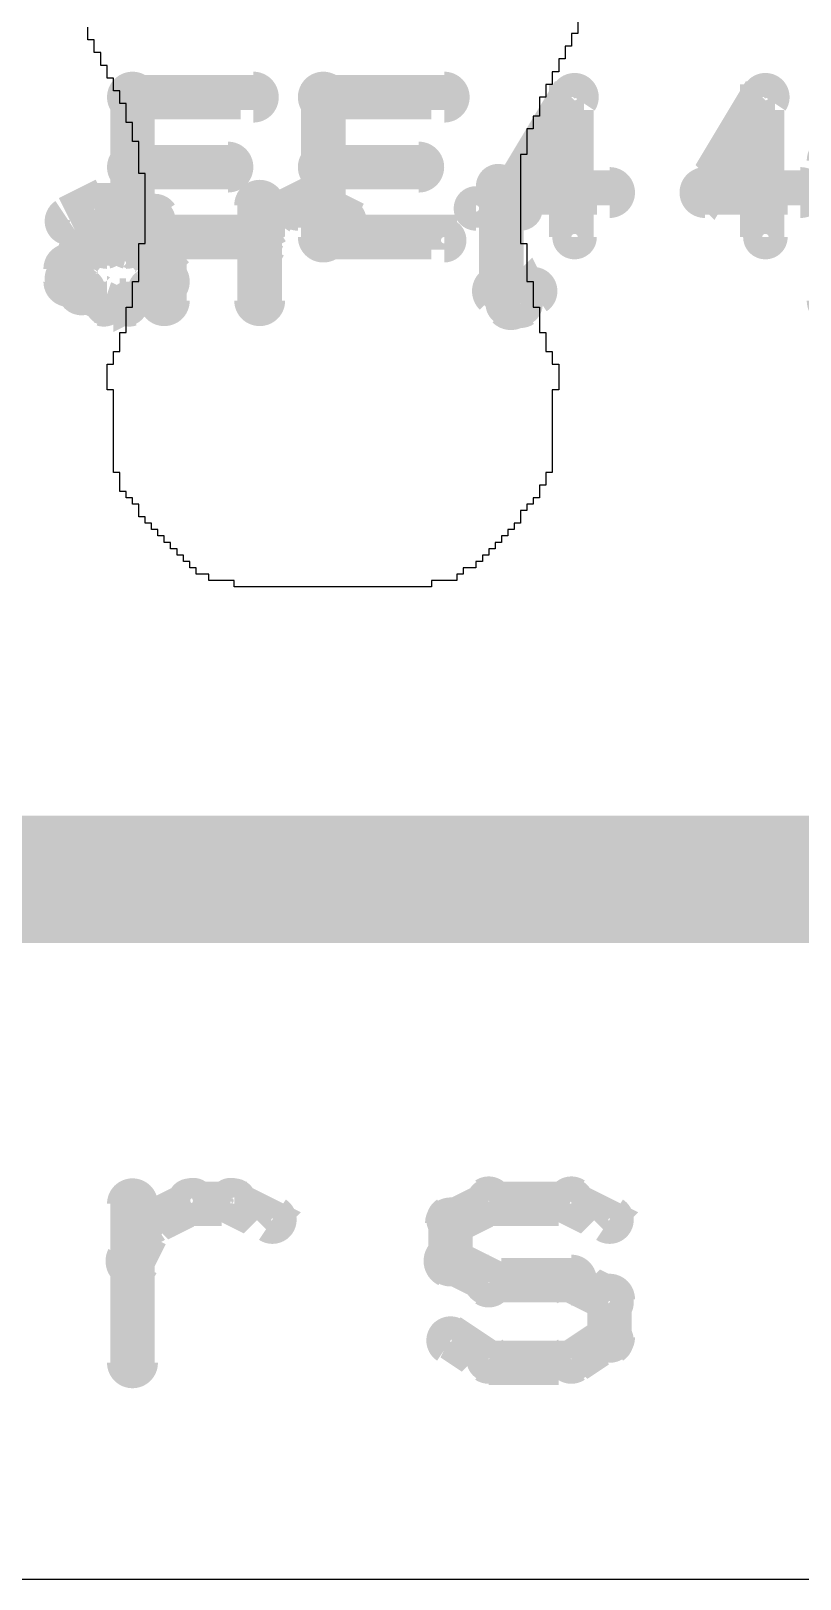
# Model space of a CAD drawing. Extents: x 7835 to 14160, y 8914 to 11568.
# Drawn here: x 8159 to 8279.9, y 9315 to 9558.4 of the extents above; entities that cross this region are included whole.
import ezdxf

# ---------------------------------------------------------------- set-up
doc = ezdxf.new("R2010")
doc.units = 0
for name, color, linetype in [('_BOARD', 254, 'CONTINUOUS'), ('BOTTOM_SILKSCREEN', 5, 'CONTINUOUS'), ('DOCUMENTATION1', 3, 'CONTINUOUS'), ('TOP_SILKSCREEN', 1, 'CONTINUOUS')]:
    doc.layers.add(name, color=color, linetype=linetype)

msp = doc.modelspace()

# ---------------------------------------------------------------- linework, layer by layer
at = {"layer": '_BOARD', "color": 3}
msp.add_lwpolyline([(7835, 9315), (11640, 9315), (11640, 9315), (11640, 11565), (11640, 11565), (7835, 11565), (7835, 11565), (7835, 9315), (7835, 9315)], close=True, dxfattribs=at)
at = {"layer": 'BOTTOM_SILKSCREEN', "color": 171}
msp.add_lwpolyline([(8245, 9560), (8245, 9558), (8245, 9558), (8245, 9558, -1), (8245, 9558), (8245, 9558, -1), (8245, 9558), (8245, 9558), (8245, 9558), (8244, 9558), (8244, 9558), (8244, 9558, -1), (8244, 9558), (8244, 9558, -1), (8244, 9558), (8244, 9558), (8244, 9558), (8244, 9556), (8244, 9556), (8244, 9556, -1), (8244, 9556), (8244, 9556, -1), (8244, 9556), (8244, 9556), (8244, 9556), (8243, 9556), (8243, 9556), (8243, 9556, -1), (8243, 9556), (8243, 9556, -1), (8243, 9556), (8243, 9556), (8243, 9556), (8243, 9554), (8243, 9554), (8243, 9554, -1), (8243, 9554), (8243, 9554, -1), (8243, 9554), (8243, 9554), (8243, 9554), (8242, 9554), (8242, 9554), (8242, 9554, -1), (8242, 9554), (8242, 9554, -1), (8242, 9554), (8242, 9554), (8242, 9554), (8242, 9552), (8242, 9552), (8242, 9552, -1), (8242, 9552), (8242, 9552, -1), (8242, 9552), (8242, 9552), (8242, 9552), (8241, 9552), (8241, 9552), (8241, 9552, -1), (8241, 9552), (8241, 9552, -1), (8241, 9552), (8241, 9552), (8241, 9552), (8241, 9550), (8241, 9550), (8241, 9550, -1), (8241, 9550), (8241, 9550, -1), (8241, 9550), (8241, 9550), (8241, 9550), (8240, 9550), (8240, 9550), (8240, 9550, -1), (8240, 9550), (8240, 9550, -1), (8240, 9550), (8240, 9550), (8240, 9550), (8240, 9548), (8240, 9548), (8240, 9548, -1), (8240, 9548), (8240, 9548, -1), (8240, 9548), (8240, 9548), (8240, 9548), (8239, 9548), (8239, 9548), (8239, 9548, -1), (8239, 9548), (8239, 9548, -1), (8239, 9548), (8239, 9548), (8239, 9548), (8239, 9545), (8239, 9545), (8239, 9545, -1), (8239, 9545), (8239, 9545, -1), (8239, 9545), (8239, 9545), (8239, 9545), (8238, 9545), (8238, 9545), (8238, 9545, -1), (8238, 9545), (8238, 9545, -1), (8238, 9545), (8238, 9545), (8238, 9545), (8238, 9543), (8238, 9543), (8238, 9543, -1), (8238, 9543), (8238, 9543, -1), (8238, 9543), (8238, 9543), (8238, 9543), (8237, 9543), (8237, 9543), (8237, 9543, -1), (8237, 9543), (8237, 9543, -1), (8237, 9543), (8237, 9543), (8237, 9543), (8237, 9539), (8237, 9539), (8237, 9539, -1), (8237, 9539), (8237, 9539, -1), (8237, 9539), (8237, 9539), (8237, 9539), (8236, 9539), (8236, 9539), (8236, 9539, -1), (8236, 9539), (8236, 9539, -1), (8236, 9539), (8236, 9539), (8236, 9539), (8236, 9525), (8236, 9525), (8236, 9525, -1), (8236, 9525), (8236, 9525, -1), (8236, 9525), (8236, 9525), (8236, 9525), (8237, 9525), (8237, 9525), (8237, 9525, -1), (8237, 9525), (8237, 9525, -1), (8237, 9525), (8237, 9525), (8237, 9525), (8237, 9519), (8237, 9519), (8237, 9519, -1), (8237, 9519), (8237, 9519, -1), (8237, 9519), (8237, 9519), (8237, 9519), (8238, 9519), (8238, 9519), (8238, 9519, -1), (8238, 9519), (8238, 9519, -1), (8238, 9519), (8238, 9519), (8238, 9519), (8238, 9515), (8238, 9515), (8238, 9515, -1), (8238, 9515), (8238, 9515, -1), (8238, 9515), (8238, 9515), (8238, 9515), (8239, 9515), (8239, 9515), (8239, 9515, -1), (8239, 9515), (8239, 9515, -1), (8239, 9515), (8239, 9515), (8239, 9515), (8239, 9511), (8239, 9511), (8239, 9511, -1), (8239, 9511), (8239, 9511, -1), (8239, 9511), (8239, 9511), (8239, 9511), (8240, 9511), (8240, 9511), (8240, 9511, -1), (8240, 9511), (8240, 9511, -1), (8240, 9511), (8240, 9511), (8240, 9511), (8240, 9508), (8240, 9508), (8240, 9508, -1), (8240, 9508), (8240, 9508, -1), (8240, 9508), (8240, 9508), (8240, 9508), (8241, 9508), (8241, 9508), (8241, 9508, -1), (8241, 9508), (8241, 9508, -1), (8241, 9508), (8241, 9508), (8241, 9508), (8241, 9506), (8241, 9506), (8241, 9506, -1), (8241, 9506), (8241, 9506, -1), (8241, 9506), (8241, 9506), (8241, 9506), (8242, 9506), (8242, 9506), (8242, 9506, -1), (8242, 9506), (8242, 9506, -1), (8242, 9506), (8242, 9506), (8242, 9506), (8242, 9502), (8242, 9502), (8242, 9502, -1), (8242, 9502), (8242, 9502, -1), (8242, 9502), (8242, 9502), (8242, 9502), (8241, 9502), (8241, 9502), (8241, 9502, -1), (8241, 9502), (8241, 9502, -1), (8241, 9502), (8241, 9502), (8241, 9502), (8241, 9489), (8241, 9489), (8241, 9489, -1), (8241, 9489), (8241, 9489, -1), (8241, 9489), (8241, 9489), (8241, 9489), (8240, 9489), (8240, 9489), (8240, 9489, -1), (8240, 9489), (8240, 9489, -1), (8240, 9489), (8240, 9489), (8240, 9489), (8240, 9487), (8240, 9487), (8240, 9487, -1), (8240, 9487), (8240, 9487, -1), (8240, 9487), (8240, 9487), (8240, 9487), (8239, 9487), (8239, 9487), (8239, 9487, -1), (8239, 9487), (8239, 9487, -1), (8239, 9487), (8239, 9487), (8239, 9487), (8239, 9485), (8239, 9485), (8239, 9485, -1), (8239, 9485), (8239, 9485, -1), (8239, 9485), (8239, 9485), (8239, 9485), (8238, 9485), (8238, 9485), (8238, 9485, -1), (8238, 9485), (8238, 9485, -1), (8238, 9485), (8238, 9485), (8238, 9485), (8238, 9484), (8238, 9484), (8238, 9484, -1), (8238, 9484), (8238, 9484, -1), (8238, 9484), (8238, 9484), (8238, 9484), (8237, 9484), (8237, 9484), (8237, 9484, -1), (8237, 9484), (8237, 9484, -1), (8237, 9484), (8237, 9484), (8237, 9484), (8237, 9483), (8237, 9483), (8237, 9483, -1), (8237, 9483), (8237, 9483, -1), (8237, 9483), (8237, 9483), (8237, 9483), (8236, 9483), (8236, 9483), (8236, 9483, -1), (8236, 9483), (8236, 9483, -1), (8236, 9483), (8236, 9483), (8236, 9483), (8236, 9481), (8236, 9481), (8236, 9481, -1), (8236, 9481), (8236, 9481, -1), (8236, 9481), (8236, 9481), (8236, 9481), (8235, 9481), (8235, 9481), (8235, 9481, -1), (8235, 9481), (8235, 9481, -1), (8235, 9481), (8235, 9481), (8235, 9481), (8235, 9480), (8235, 9480), (8235, 9480, -1), (8235, 9480), (8235, 9480, -1), (8235, 9480), (8235, 9480), (8235, 9480), (8234, 9480), (8234, 9480), (8234, 9480, -1), (8234, 9480), (8234, 9480, -1), (8234, 9480), (8234, 9480), (8234, 9480), (8234, 9479), (8234, 9479), (8234, 9479, -1), (8234, 9479), (8234, 9479, -1), (8234, 9479), (8234, 9479), (8234, 9479), (8233, 9479), (8233, 9479), (8233, 9479, -1), (8233, 9479), (8233, 9479, -1), (8233, 9479), (8233, 9479), (8233, 9479), (8233, 9478), (8233, 9478), (8233, 9478, -1), (8233, 9478), (8233, 9478, -1), (8233, 9478), (8233, 9478), (8233, 9478), (8232, 9478), (8232, 9478), (8232, 9478, -1), (8232, 9478), (8232, 9478, -1), (8232, 9478), (8232, 9478), (8232, 9478), (8232, 9477), (8232, 9477), (8232, 9477, -1), (8232, 9477), (8232, 9477, -1), (8232, 9477), (8232, 9477), (8232, 9477), (8231, 9477), (8231, 9477), (8231, 9477, -1), (8231, 9477), (8231, 9477, -1), (8231, 9477), (8231, 9477), (8231, 9477), (8231, 9476), (8231, 9476), (8231, 9476, -1), (8231, 9476), (8231, 9476, -1), (8231, 9476), (8231, 9476), (8231, 9476), (8230, 9476), (8230, 9476), (8230, 9476, -1), (8230, 9476), (8230, 9476, -1), (8230, 9476), (8230, 9476), (8230, 9476), (8230, 9475), (8230, 9475), (8230, 9475, -1), (8230, 9475), (8230, 9475, -1), (8230, 9475), (8230, 9475), (8230, 9475), (8229, 9475), (8229, 9475), (8229, 9475, -1), (8229, 9475), (8229, 9475, -1), (8229, 9475), (8229, 9475), (8229, 9475), (8229, 9474), (8229, 9474), (8229, 9474, -1), (8229, 9474), (8229, 9474, -1), (8229, 9474), (8229, 9474), (8229, 9474), (8227, 9474), (8227, 9474), (8227, 9474, -1), (8227, 9474), (8227, 9474, -1), (8227, 9474), (8227, 9474), (8227, 9474), (8227, 9473), (8227, 9473), (8227, 9473, -1), (8227, 9473), (8227, 9473, -1), (8227, 9473), (8227, 9473), (8227, 9473), (8226, 9473), (8226, 9473), (8226, 9473, -1), (8226, 9473), (8226, 9473, -1), (8226, 9473), (8226, 9473), (8226, 9473), (8226, 9472), (8226, 9472), (8226, 9472, -1), (8226, 9472), (8226, 9472, -1), (8226, 9472), (8226, 9472), (8226, 9472), (8222, 9472), (8222, 9472), (8222, 9472, -1), (8222, 9472), (8222, 9472, -1), (8222, 9472), (8222, 9472), (8222, 9472), (8222, 9471), (8222, 9471), (8222, 9471, -1), (8222, 9471), (8222, 9471, -1), (8222, 9471), (8222, 9471), (8222, 9471), (8191, 9471), (8191, 9471), (8191, 9471, -1), (8191, 9471), (8191, 9471, -1), (8191, 9471), (8191, 9471), (8191, 9471), (8191, 9472), (8191, 9472), (8191, 9472, -1), (8191, 9472), (8191, 9472, -1), (8191, 9472), (8191, 9472), (8191, 9472), (8187, 9472), (8187, 9472), (8187, 9472, -1), (8187, 9472), (8187, 9472, -1), (8187, 9472), (8187, 9472), (8187, 9472), (8187, 9473), (8187, 9473), (8187, 9473, -1), (8187, 9473), (8187, 9473, -1), (8187, 9473), (8187, 9473), (8187, 9473), (8185, 9473), (8185, 9473), (8185, 9473, -1), (8185, 9473), (8185, 9473, -1), (8185, 9473), (8185, 9473), (8185, 9473), (8185, 9474), (8185, 9474), (8185, 9474, -1), (8185, 9474), (8185, 9474, -1), (8185, 9474), (8185, 9474), (8185, 9474), (8184, 9474), (8184, 9474), (8184, 9474, -1), (8184, 9474), (8184, 9474, -1), (8184, 9474), (8184, 9474), (8184, 9474), (8184, 9475), (8184, 9475), (8184, 9475, -1), (8184, 9475), (8184, 9475, -1), (8184, 9475), (8184, 9475), (8184, 9475), (8183, 9475), (8183, 9475), (8183, 9475, -1), (8183, 9475), (8183, 9475, -1), (8183, 9475), (8183, 9475), (8183, 9475), (8183, 9476), (8183, 9476), (8183, 9476, -1), (8183, 9476), (8183, 9476, -1), (8183, 9476), (8183, 9476), (8183, 9476), (8182, 9476), (8182, 9476), (8182, 9476, -1), (8182, 9476), (8182, 9476, -1), (8182, 9476), (8182, 9476), (8182, 9476), (8182, 9477), (8182, 9477), (8182, 9477, -1), (8182, 9477), (8182, 9477, -1), (8182, 9477), (8182, 9477), (8182, 9477), (8181, 9477), (8181, 9477), (8181, 9477, -1), (8181, 9477), (8181, 9477, -1), (8181, 9477), (8181, 9477), (8181, 9477), (8181, 9478), (8181, 9478), (8181, 9478, -1), (8181, 9478), (8181, 9478, -1), (8181, 9478), (8181, 9478), (8181, 9478), (8180, 9478), (8180, 9478), (8180, 9478, -1), (8180, 9478), (8180, 9478, -1), (8180, 9478), (8180, 9478), (8180, 9478), (8180, 9479), (8180, 9479), (8180, 9479, -1), (8180, 9479), (8180, 9479, -1), (8180, 9479), (8180, 9479), (8180, 9479), (8179, 9479), (8179, 9479), (8179, 9479, -1), (8179, 9479), (8179, 9479, -1), (8179, 9479), (8179, 9479), (8179, 9479), (8179, 9480), (8179, 9480), (8179, 9480, -1), (8179, 9480), (8179, 9480, -1), (8179, 9480), (8179, 9480), (8179, 9480), (8178, 9480), (8178, 9480), (8178, 9480, -1), (8178, 9480), (8178, 9480, -1), (8178, 9480), (8178, 9480), (8178, 9480), (8178, 9481), (8178, 9481), (8178, 9481, -1), (8178, 9481), (8178, 9481, -1), (8178, 9481), (8178, 9481), (8178, 9481), (8177, 9481), (8177, 9481), (8177, 9481, -1), (8177, 9481), (8177, 9481, -1), (8177, 9481), (8177, 9481), (8177, 9481), (8177, 9482), (8177, 9482), (8177, 9482, -1), (8177, 9482), (8177, 9482, -1), (8177, 9482), (8177, 9482), (8177, 9482), (8176, 9482), (8176, 9482), (8176, 9482, -1), (8176, 9482), (8176, 9482, -1), (8176, 9482), (8176, 9482), (8176, 9482), (8176, 9484), (8176, 9484), (8176, 9484, -1), (8176, 9484), (8176, 9484, -1), (8176, 9484), (8176, 9484), (8176, 9484), (8175, 9484), (8175, 9484), (8175, 9484, -1), (8175, 9484), (8175, 9484, -1), (8175, 9484), (8175, 9484), (8175, 9484), (8175, 9485), (8175, 9485), (8175, 9485, -1), (8175, 9485), (8175, 9485, -1), (8175, 9485), (8175, 9485), (8175, 9485), (8174, 9485), (8174, 9485), (8174, 9485, -1), (8174, 9485), (8174, 9485, -1), (8174, 9485), (8174, 9485), (8174, 9485), (8174, 9486), (8174, 9486), (8174, 9486, -1), (8174, 9486), (8174, 9486, -1), (8174, 9486), (8174, 9486), (8174, 9486), (8173, 9486), (8173, 9486), (8173, 9486, -1), (8173, 9486), (8173, 9486, -1), (8173, 9486), (8173, 9486), (8173, 9486), (8173, 9489), (8173, 9489), (8173, 9489, -1), (8173, 9489), (8173, 9489, -1), (8173, 9489), (8173, 9489), (8173, 9489), (8172, 9489), (8172, 9489), (8172, 9489, -1), (8172, 9489), (8172, 9489, -1), (8172, 9489), (8172, 9489), (8172, 9489), (8172, 9502), (8172, 9502), (8172, 9502, -1), (8172, 9502), (8172, 9502, -1), (8172, 9502), (8172, 9502), (8172, 9502), (8171, 9502), (8171, 9502), (8171, 9502, -1), (8171, 9502), (8171, 9502, -1), (8171, 9502), (8171, 9502), (8171, 9502), (8171, 9506), (8171, 9506), (8171, 9506, -1), (8171, 9506), (8171, 9506, -1), (8171, 9506), (8171, 9506), (8171, 9506), (8172, 9506), (8172, 9506), (8172, 9506, -1), (8172, 9506), (8172, 9506, -1), (8172, 9506), (8172, 9506), (8172, 9506), (8172, 9508), (8172, 9508), (8172, 9508, -1), (8172, 9508), (8172, 9508, -1), (8172, 9508), (8172, 9508), (8172, 9508), (8173, 9508), (8173, 9508), (8173, 9508, -1), (8173, 9508), (8173, 9508, -1), (8173, 9508), (8173, 9508), (8173, 9508), (8173, 9511), (8173, 9511), (8173, 9511, -1), (8173, 9511), (8173, 9511, -1), (8173, 9511), (8173, 9511), (8173, 9511), (8174, 9511), (8174, 9511), (8174, 9511, -1), (8174, 9511), (8174, 9511, -1), (8174, 9511), (8174, 9511), (8174, 9511), (8174, 9515), (8174, 9515), (8174, 9515, -1), (8174, 9515), (8174, 9515, -1), (8174, 9515), (8174, 9515), (8174, 9515), (8175, 9515), (8175, 9515), (8175, 9515, -1), (8175, 9515), (8175, 9515, -1), (8175, 9515), (8175, 9515), (8175, 9515), (8175, 9519), (8175, 9519), (8175, 9519, -1), (8175, 9519), (8175, 9519, -1), (8175, 9519), (8175, 9519), (8175, 9519), (8176, 9519), (8176, 9519), (8176, 9519, -1), (8176, 9519), (8176, 9519, -1), (8176, 9519), (8176, 9519), (8176, 9519), (8176, 9525), (8176, 9525), (8176, 9525, -1), (8176, 9525), (8176, 9525, -1), (8176, 9525), (8176, 9525), (8176, 9525), (8177, 9525), (8177, 9525), (8177, 9525, -1), (8177, 9525), (8177, 9525, -1), (8177, 9525), (8177, 9525), (8177, 9525), (8177, 9536), (8177, 9536), (8177, 9536, -1), (8177, 9536), (8177, 9536, -1), (8177, 9536), (8177, 9536), (8177, 9536), (8176, 9536), (8176, 9536), (8176, 9536, -1), (8176, 9536), (8176, 9536, -1), (8176, 9536), (8176, 9536), (8176, 9536), (8176, 9541), (8176, 9541), (8176, 9541, -1), (8176, 9541), (8176, 9541, -1), (8176, 9541), (8176, 9541), (8176, 9541), (8175, 9541), (8175, 9541), (8175, 9541, -1), (8175, 9541), (8175, 9541, -1), (8175, 9541), (8175, 9541), (8175, 9541), (8175, 9544), (8175, 9544), (8175, 9544, -1), (8175, 9544), (8175, 9544, -1), (8175, 9544), (8175, 9544), (8175, 9544), (8174, 9544), (8174, 9544), (8174, 9544, -1), (8174, 9544), (8174, 9544, -1), (8174, 9544), (8174, 9544), (8174, 9544), (8174, 9547), (8174, 9547), (8174, 9547, -1), (8174, 9547), (8174, 9547, -1), (8174, 9547), (8174, 9547), (8174, 9547), (8173, 9547), (8173, 9547), (8173, 9547, -1), (8173, 9547), (8173, 9547, -1), (8173, 9547), (8173, 9547), (8173, 9547), (8173, 9549), (8173, 9549), (8173, 9549, -1), (8173, 9549), (8173, 9549, -1), (8173, 9549), (8173, 9549), (8173, 9549), (8172, 9549), (8172, 9549), (8172, 9549, -1), (8172, 9549), (8172, 9549, -1), (8172, 9549), (8172, 9549), (8172, 9549), (8172, 9551), (8172, 9551), (8172, 9551, -1), (8172, 9551), (8172, 9551, -1), (8172, 9551), (8172, 9551), (8172, 9551), (8171, 9551), (8171, 9551), (8171, 9551, -1), (8171, 9551), (8171, 9551, -1), (8171, 9551), (8171, 9551), (8171, 9551), (8171, 9553), (8171, 9553), (8171, 9553, -1), (8171, 9553), (8171, 9553, -1), (8171, 9553), (8171, 9553), (8171, 9553), (8170, 9553), (8170, 9553), (8170, 9553, -1), (8170, 9553), (8170, 9553, -1), (8170, 9553), (8170, 9553), (8170, 9553), (8170, 9555), (8170, 9555), (8170, 9555, -1), (8170, 9555), (8170, 9555, -1), (8170, 9555), (8170, 9555), (8170, 9555), (8169, 9555), (8169, 9555), (8169, 9555, -1), (8169, 9555), (8169, 9555, -1), (8169, 9555), (8169, 9555), (8169, 9555), (8169, 9557), (8169, 9557), (8169, 9557, -1), (8169, 9557), (8169, 9557, -1), (8169, 9557), (8169, 9557), (8169, 9557), (8168, 9557), (8168, 9557), (8168, 9557, -1), (8168, 9557), (8168, 9557, -1), (8168, 9557), (8168, 9557), (8168, 9557), (8168, 9559)], format="xyb", dxfattribs=at)
at = {"layer": 'DOCUMENTATION1', "color": 94}
for points in [[(9130, 9740, 20, 20, 0), (7895, 9740, 0, 0, 0), (7895, 9740, 10, 10, 0), (7895, 9745, 10, 10, 1), (7895, 9735, 0, 0, 0), (7900, 9740, 10, 10, 1), (7890, 9740, 0, 0, 0), (7895, 9740, 0, 0, 0), (7895, 9740, 20, 20, 0), (7895, 9425, 20, 20, 0), (7895, 9425, 0, 0, 0), (7895, 9425, 10, 10, 0), (7890, 9425, 10, 10, 1), (7900, 9425, 0, 0, 0), (7895, 9430, 10, 10, 1), (7895, 9420, 0, 0, 0), (7895, 9425, 0, 0, 0), (7895, 9425, 20, 20, 0), (9130, 9425, 0, 0, 0)], [(8283, 9516, 4, 4, 1), (8287, 9516, 0, 0, 0), (8285, 9516, 0, 0, 0), (8285, 9516, 7, 7, 0), (8285, 9538, 7, 7, 0), (8285, 9538, 0, 0, 0), (8285, 9538, 4, 4, 0), (8287, 9538, 4, 4, 1), (8283, 9538, 0, 0, 0)], [(8234, 9534, 4, 4, 1), (8231, 9534, 0, 0, 0), (8233, 9534, 0, 0, 0), (8233, 9534, 7, 7, 0), (8233, 9518, 7, 7, 0), (8233, 9518, 0, 0, 0), (8233, 9518, 4, 4, 0), (8231, 9518, 4, 4, 1), (8234, 9518, 0, 0, 0)], [(8164, 9530, 4, 4, 1), (8166, 9527, 0, 0, 0), (8165, 9529, 0, 0, 0), (8165, 9529, 7, 7, 0), (8169, 9531, 7, 7, 0), (8169, 9531, 0, 0, 0), (8169, 9531, 4, 4, 0), (8170, 9529, 4, 4, 1), (8168, 9532, 0, 0, 0)], [(8169, 9532, 4, 4, 1), (8169, 9529, 0, 0, 0), (8169, 9531, 0, 0, 0), (8169, 9531, 7, 7, 0), (8174, 9531, 7, 7, 0), (8174, 9531, 0, 0, 0), (8174, 9531, 4, 4, 0), (8174, 9529, 4, 4, 1), (8174, 9532, 0, 0, 0)], [(8175, 9532, 4, 4, 1), (8174, 9529, 0, 0, 0), (8174, 9531, 0, 0, 0), (8174, 9531, 7, 7, 0), (8178, 9529, 7, 7, 0), (8178, 9529, 0, 0, 0), (8178, 9529, 4, 4, 0), (8177, 9527, 4, 4, 1), (8179, 9530, 0, 0, 0)], [(8180, 9530, 4, 4, 1), (8177, 9528, 0, 0, 0), (8178, 9529, 0, 0, 0), (8178, 9529, 7, 7, 0), (8180, 9525, 7, 7, 0), (8180, 9525, 0, 0, 0), (8180, 9525, 4, 4, 0), (8178, 9524, 4, 4, 1), (8182, 9526, 0, 0, 0)], [(8193, 9526, 4, 4, 1), (8197, 9524, 0, 0, 0), (8195, 9525, 0, 0, 0), (8195, 9525, 7, 7, 0), (8197, 9529, 7, 7, 0), (8197, 9529, 0, 0, 0), (8197, 9529, 4, 4, 0), (8198, 9528, 4, 4, 1), (8195, 9530, 0, 0, 0)], [(8193, 9516, 4, 4, 1), (8197, 9516, 0, 0, 0), (8195, 9516, 0, 0, 0), (8195, 9516, 7, 7, 0), (8195, 9531, 7, 7, 0), (8195, 9531, 0, 0, 0), (8195, 9531, 4, 4, 0), (8197, 9531, 4, 4, 1), (8193, 9531, 0, 0, 0)], [(8196, 9530, 4, 4, 1), (8198, 9527, 0, 0, 0), (8197, 9529, 0, 0, 0), (8197, 9529, 7, 7, 0), (8201, 9531, 7, 7, 0), (8201, 9531, 0, 0, 0), (8201, 9531, 4, 4, 0), (8201, 9529, 4, 4, 1), (8200, 9532, 0, 0, 0)], [(8201, 9532, 4, 4, 1), (8201, 9529, 0, 0, 0), (8201, 9531, 0, 0, 0), (8201, 9531, 7, 7, 0), (8204, 9531, 7, 7, 0), (8204, 9531, 0, 0, 0), (8204, 9531, 4, 4, 0), (8204, 9529, 4, 4, 1), (8204, 9532, 0, 0, 0)], [(8205, 9532, 4, 4, 1), (8204, 9529, 0, 0, 0), (8204, 9531, 0, 0, 0), (8204, 9531, 7, 7, 0), (8208, 9529, 7, 7, 0), (8208, 9529, 0, 0, 0), (8208, 9529, 4, 4, 0), (8207, 9527, 4, 4, 1), (8209, 9530, 0, 0, 0)], [(8229, 9532, 4, 4, 1), (8229, 9529, 0, 0, 0), (8229, 9531, 0, 0, 0), (8229, 9531, 7, 7, 0), (8236, 9531, 7, 7, 0), (8236, 9531, 0, 0, 0), (8236, 9531, 4, 4, 0), (8236, 9529, 4, 4, 1), (8236, 9532, 0, 0, 0)], [(8166, 9525, 4, 4, 1), (8168, 9522, 0, 0, 0), (8167, 9523, 0, 0, 0), (8167, 9523, 7, 7, 0), (8171, 9525, 7, 7, 0), (8171, 9525, 0, 0, 0), (8171, 9525, 4, 4, 0), (8171, 9523, 4, 4, 1), (8170, 9527, 0, 0, 0)], [(8171, 9527, 4, 4, 1), (8171, 9523, 0, 0, 0), (8171, 9525, 0, 0, 0), (8171, 9525, 7, 7, 0), (8174, 9525, 7, 7, 0), (8174, 9525, 0, 0, 0), (8174, 9525, 4, 4, 0), (8174, 9523, 4, 4, 1), (8174, 9527, 0, 0, 0)], [(8175, 9527, 4, 4, 1), (8174, 9523, 0, 0, 0), (8174, 9525, 0, 0, 0), (8174, 9525, 7, 7, 0), (8178, 9523, 7, 7, 0), (8178, 9523, 0, 0, 0), (8178, 9523, 4, 4, 0), (8177, 9522, 4, 4, 1), (8179, 9525, 0, 0, 0)], [(8182, 9525, 4, 4, 1), (8178, 9525, 0, 0, 0), (8180, 9525, 0, 0, 0), (8180, 9525, 7, 7, 0), (8180, 9519, 7, 7, 0), (8180, 9519, 0, 0, 0), (8180, 9519, 4, 4, 0), (8178, 9519, 4, 4, 1), (8182, 9519, 0, 0, 0)], [(8164, 9522, 4, 4, 1), (8166, 9520, 0, 0, 0), (8165, 9521, 0, 0, 0), (8165, 9521, 7, 7, 0), (8167, 9523, 7, 7, 0), (8167, 9523, 0, 0, 0), (8167, 9523, 4, 4, 0), (8168, 9522, 4, 4, 1), (8166, 9524, 0, 0, 0)], [(8179, 9524, 4, 4, 1), (8177, 9522, 0, 0, 0), (8178, 9523, 0, 0, 0), (8178, 9523, 7, 7, 0), (8180, 9521, 7, 7, 0), (8180, 9521, 0, 0, 0), (8180, 9521, 4, 4, 0), (8179, 9520, 4, 4, 1), (8181, 9522, 0, 0, 0)], [(8163, 9519, 4, 4, 1), (8167, 9519, 0, 0, 0), (8165, 9519, 0, 0, 0), (8165, 9519, 7, 7, 0), (8165, 9521, 7, 7, 0), (8165, 9521, 0, 0, 0), (8165, 9521, 4, 4, 0), (8167, 9521, 4, 4, 1), (8163, 9521, 0, 0, 0)], [(8166, 9516, 4, 4, 1), (8168, 9519, 0, 0, 0), (8167, 9518, 0, 0, 0), (8167, 9518, 7, 7, 0), (8165, 9519, 7, 7, 0), (8165, 9519, 0, 0, 0), (8165, 9519, 4, 4, 0), (8166, 9521, 4, 4, 1), (8164, 9518, 0, 0, 0)], [(8181, 9518, 4, 4, 1), (8179, 9521, 0, 0, 0), (8180, 9519, 0, 0, 0), (8180, 9519, 7, 7, 0), (8178, 9518, 7, 7, 0), (8178, 9518, 0, 0, 0), (8178, 9518, 4, 4, 0), (8177, 9519, 4, 4, 1), (8179, 9516, 0, 0, 0)], [(8182, 9519, 4, 4, 1), (8178, 9519, 0, 0, 0), (8180, 9519, 0, 0, 0), (8180, 9519, 7, 7, 0), (8180, 9516, 7, 7, 0), (8180, 9516, 0, 0, 0), (8180, 9516, 4, 4, 0), (8178, 9516, 4, 4, 1), (8182, 9516, 0, 0, 0)], [(8170, 9514, 4, 4, 1), (8171, 9517, 0, 0, 0), (8171, 9516, 0, 0, 0), (8171, 9516, 7, 7, 0), (8167, 9518, 7, 7, 0), (8167, 9518, 0, 0, 0), (8167, 9518, 4, 4, 0), (8168, 9519, 4, 4, 1), (8166, 9516, 0, 0, 0)], [(8179, 9516, 4, 4, 1), (8177, 9519, 0, 0, 0), (8178, 9518, 0, 0, 0), (8178, 9518, 7, 7, 0), (8174, 9516, 7, 7, 0), (8174, 9516, 0, 0, 0), (8174, 9516, 4, 4, 0), (8174, 9517, 4, 4, 1), (8175, 9514, 0, 0, 0)], [(8234, 9519, 4, 4, 1), (8231, 9516, 0, 0, 0), (8233, 9518, 0, 0, 0), (8233, 9518, 7, 7, 0), (8234, 9516, 7, 7, 0), (8234, 9516, 0, 0, 0), (8234, 9516, 4, 4, 0), (8233, 9514, 4, 4, 1), (8236, 9517, 0, 0, 0)], [(8235, 9517, 4, 4, 1), (8237, 9514, 0, 0, 0), (8236, 9516, 0, 0, 0), (8236, 9516, 7, 7, 0), (8238, 9518, 7, 7, 0), (8238, 9518, 0, 0, 0), (8238, 9518, 4, 4, 0), (8239, 9516, 4, 4, 1), (8237, 9519, 0, 0, 0)], [(8174, 9514, 4, 4, 1), (8174, 9517, 0, 0, 0), (8174, 9516, 0, 0, 0), (8174, 9516, 7, 7, 0), (8171, 9516, 7, 7, 0), (8171, 9516, 0, 0, 0), (8171, 9516, 4, 4, 0), (8171, 9517, 4, 4, 1), (8171, 9514, 0, 0, 0)], [(8234, 9517, 4, 4, 1), (8234, 9514, 0, 0, 0), (8234, 9516, 0, 0, 0), (8234, 9516, 7, 7, 0), (8236, 9516, 7, 7, 0), (8236, 9516, 0, 0, 0), (8236, 9516, 4, 4, 0), (8236, 9514, 4, 4, 1), (8236, 9517, 0, 0, 0)]]:
    msp.add_lwpolyline(points, format="xyseb", dxfattribs=at)
at = {"layer": 'TOP_SILKSCREEN', "color": 135}
for points in [[(8173, 9526, 4, 4, 1), (8177, 9526, 0, 0, 0), (8175, 9526, 0, 0, 0), (8175, 9526, 7, 7, 0), (8175, 9548, 7, 7, 0), (8175, 9548, 0, 0, 0), (8175, 9548, 4, 4, 0), (8177, 9548, 4, 4, 1), (8173, 9548, 0, 0, 0)], [(8175, 9550, 4, 4, 1), (8175, 9546, 0, 0, 0), (8175, 9548, 0, 0, 0), (8175, 9548, 7, 7, 0), (8194, 9548, 7, 7, 0), (8194, 9548, 0, 0, 0), (8194, 9548, 4, 4, 0), (8194, 9546, 4, 4, 1), (8194, 9550, 0, 0, 0)], [(8203, 9526, 4, 4, 1), (8207, 9526, 0, 0, 0), (8205, 9526, 0, 0, 0), (8205, 9526, 7, 7, 0), (8205, 9548, 7, 7, 0), (8205, 9548, 0, 0, 0), (8205, 9548, 4, 4, 0), (8207, 9548, 4, 4, 1), (8203, 9548, 0, 0, 0)], [(8205, 9550, 4, 4, 1), (8205, 9546, 0, 0, 0), (8205, 9548, 0, 0, 0), (8205, 9548, 7, 7, 0), (8224, 9548, 7, 7, 0), (8224, 9548, 0, 0, 0), (8224, 9548, 4, 4, 0), (8224, 9546, 4, 4, 1), (8224, 9550, 0, 0, 0)], [(8246, 9547, 4, 4, 1), (8243, 9549, 0, 0, 0), (8244, 9548, 0, 0, 0), (8244, 9548, 7, 7, 0), (8235, 9533, 7, 7, 0), (8235, 9533, 0, 0, 0), (8235, 9533, 4, 4, 0), (8234, 9534, 4, 4, 1), (8236, 9532, 0, 0, 0)], [(8243, 9526, 4, 4, 1), (8246, 9526, 0, 0, 0), (8244, 9526, 0, 0, 0), (8244, 9526, 7, 7, 0), (8244, 9548, 7, 7, 0), (8244, 9548, 0, 0, 0), (8244, 9548, 4, 4, 0), (8246, 9548, 4, 4, 1), (8243, 9548, 0, 0, 0)], [(8276, 9547, 4, 4, 1), (8273, 9549, 0, 0, 0), (8274, 9548, 0, 0, 0), (8274, 9548, 7, 7, 0), (8265, 9533, 7, 7, 0), (8265, 9533, 0, 0, 0), (8265, 9533, 4, 4, 0), (8264, 9534, 4, 4, 1), (8266, 9532, 0, 0, 0)], [(8273, 9526, 4, 4, 1), (8276, 9526, 0, 0, 0), (8274, 9526, 0, 0, 0), (8274, 9526, 7, 7, 0), (8274, 9548, 7, 7, 0), (8274, 9548, 0, 0, 0), (8274, 9548, 4, 4, 0), (8276, 9548, 4, 4, 1), (8273, 9548, 0, 0, 0)], [(8190, 9535, 4, 4, 1), (8190, 9539, 0, 0, 0), (8190, 9537, 0, 0, 0), (8190, 9537, 7, 7, 0), (8175, 9537, 7, 7, 0), (8175, 9537, 0, 0, 0), (8175, 9537, 4, 4, 0), (8175, 9539, 4, 4, 1), (8175, 9535, 0, 0, 0)], [(8220, 9535, 4, 4, 1), (8220, 9539, 0, 0, 0), (8220, 9537, 0, 0, 0), (8220, 9537, 7, 7, 0), (8205, 9537, 7, 7, 0), (8205, 9537, 0, 0, 0), (8205, 9537, 4, 4, 0), (8205, 9539, 4, 4, 1), (8205, 9535, 0, 0, 0)], [(8235, 9535, 4, 4, 1), (8235, 9531, 0, 0, 0), (8235, 9533, 0, 0, 0), (8235, 9533, 7, 7, 0), (8250, 9533, 7, 7, 0), (8250, 9533, 0, 0, 0), (8250, 9533, 4, 4, 0), (8250, 9531, 4, 4, 1), (8250, 9535, 0, 0, 0)], [(8265, 9535, 4, 4, 1), (8265, 9531, 0, 0, 0), (8265, 9533, 0, 0, 0), (8265, 9533, 7, 7, 0), (8280, 9533, 7, 7, 0), (8280, 9533, 0, 0, 0), (8280, 9533, 4, 4, 0), (8280, 9531, 4, 4, 1), (8280, 9535, 0, 0, 0)], [(8175, 9527, 4, 4, 1), (8175, 9524, 0, 0, 0), (8175, 9526, 0, 0, 0), (8175, 9526, 7, 7, 0), (8194, 9526, 7, 7, 0), (8194, 9526, 0, 0, 0), (8194, 9526, 4, 4, 0), (8194, 9524, 4, 4, 1), (8194, 9527, 0, 0, 0)], [(8205, 9527, 4, 4, 1), (8205, 9524, 0, 0, 0), (8205, 9526, 0, 0, 0), (8205, 9526, 7, 7, 0), (8224, 9526, 7, 7, 0), (8224, 9526, 0, 0, 0), (8224, 9526, 4, 4, 0), (8224, 9524, 4, 4, 1), (8224, 9527, 0, 0, 0)], [(8173, 9349, 4, 4, 1), (8177, 9349, 0, 0, 0), (8175, 9349, 0, 0, 0), (8175, 9349, 7, 7, 0), (8175, 9374, 7, 7, 0), (8175, 9374, 0, 0, 0), (8175, 9374, 4, 4, 0), (8177, 9374, 4, 4, 1), (8173, 9374, 0, 0, 0)], [(8177, 9373, 4, 4, 1), (8179, 9370, 0, 0, 0), (8178, 9371, 0, 0, 0), (8178, 9371, 7, 7, 0), (8184, 9374, 7, 7, 0), (8184, 9374, 0, 0, 0), (8184, 9374, 4, 4, 0), (8185, 9373, 4, 4, 1), (8184, 9376, 0, 0, 0)], [(8184, 9376, 4, 4, 1), (8184, 9373, 0, 0, 0), (8184, 9374, 0, 0, 0), (8184, 9374, 7, 7, 0), (8191, 9374, 7, 7, 0), (8191, 9374, 0, 0, 0), (8191, 9374, 4, 4, 0), (8191, 9373, 4, 4, 1), (8191, 9376, 0, 0, 0)], [(8191, 9376, 4, 4, 1), (8190, 9373, 0, 0, 0), (8191, 9374, 0, 0, 0), (8191, 9374, 7, 7, 0), (8197, 9371, 7, 7, 0), (8197, 9371, 0, 0, 0), (8197, 9371, 4, 4, 0), (8196, 9370, 4, 4, 1), (8198, 9373, 0, 0, 0)], [(8224, 9373, 4, 4, 1), (8226, 9370, 0, 0, 0), (8225, 9371, 0, 0, 0), (8225, 9371, 7, 7, 0), (8231, 9374, 7, 7, 0), (8231, 9374, 0, 0, 0), (8231, 9374, 4, 4, 0), (8232, 9373, 4, 4, 1), (8230, 9376, 0, 0, 0)], [(8231, 9376, 4, 4, 1), (8231, 9373, 0, 0, 0), (8231, 9374, 0, 0, 0), (8231, 9374, 7, 7, 0), (8244, 9374, 7, 7, 0), (8244, 9374, 0, 0, 0), (8244, 9374, 4, 4, 0), (8244, 9373, 4, 4, 1), (8244, 9376, 0, 0, 0)], [(8245, 9376, 4, 4, 1), (8243, 9373, 0, 0, 0), (8244, 9374, 0, 0, 0), (8244, 9374, 7, 7, 0), (8250, 9371, 7, 7, 0), (8250, 9371, 0, 0, 0), (8250, 9371, 4, 4, 0), (8249, 9370, 4, 4, 1), (8251, 9373, 0, 0, 0)], [(8173, 9366, 4, 4, 1), (8177, 9364, 0, 0, 0), (8175, 9365, 0, 0, 0), (8175, 9365, 7, 7, 0), (8178, 9371, 7, 7, 0), (8178, 9371, 0, 0, 0), (8178, 9371, 4, 4, 0), (8180, 9370, 4, 4, 1), (8177, 9372, 0, 0, 0)], [(8223, 9365, 4, 4, 1), (8227, 9365, 0, 0, 0), (8225, 9365, 0, 0, 0), (8225, 9365, 7, 7, 0), (8225, 9371, 7, 7, 0), (8225, 9371, 0, 0, 0), (8225, 9371, 4, 4, 0), (8227, 9371, 4, 4, 1), (8223, 9371, 0, 0, 0)], [(8230, 9360, 4, 4, 1), (8232, 9363, 0, 0, 0), (8231, 9362, 0, 0, 0), (8231, 9362, 7, 7, 0), (8225, 9365, 7, 7, 0), (8225, 9365, 0, 0, 0), (8225, 9365, 4, 4, 0), (8226, 9367, 4, 4, 1), (8224, 9363, 0, 0, 0)], [(8244, 9360, 4, 4, 1), (8244, 9364, 0, 0, 0), (8244, 9362, 0, 0, 0), (8244, 9362, 7, 7, 0), (8231, 9362, 7, 7, 0), (8231, 9362, 0, 0, 0), (8231, 9362, 4, 4, 0), (8231, 9364, 4, 4, 1), (8231, 9360, 0, 0, 0)], [(8249, 9357, 4, 4, 1), (8251, 9360, 0, 0, 0), (8250, 9359, 0, 0, 0), (8250, 9359, 7, 7, 0), (8244, 9362, 7, 7, 0), (8244, 9362, 0, 0, 0), (8244, 9362, 4, 4, 0), (8245, 9363, 4, 4, 1), (8243, 9360, 0, 0, 0)], [(8248, 9353, 4, 4, 1), (8252, 9353, 0, 0, 0), (8250, 9353, 0, 0, 0), (8250, 9353, 7, 7, 0), (8250, 9359, 7, 7, 0), (8250, 9359, 0, 0, 0), (8250, 9359, 4, 4, 0), (8252, 9359, 4, 4, 1), (8248, 9359, 0, 0, 0)], [(8226, 9354, 4, 4, 1), (8224, 9351, 0, 0, 0), (8225, 9353, 0, 0, 0), (8225, 9353, 7, 7, 0), (8231, 9349, 7, 7, 0), (8231, 9349, 0, 0, 0), (8231, 9349, 4, 4, 0), (8230, 9348, 4, 4, 1), (8232, 9351, 0, 0, 0)], [(8243, 9351, 4, 4, 1), (8245, 9348, 0, 0, 0), (8244, 9349, 0, 0, 0), (8244, 9349, 7, 7, 0), (8250, 9353, 7, 7, 0), (8250, 9353, 0, 0, 0), (8250, 9353, 4, 4, 0), (8251, 9351, 4, 4, 1), (8249, 9354, 0, 0, 0)], [(8231, 9351, 4, 4, 1), (8231, 9348, 0, 0, 0), (8231, 9349, 0, 0, 0), (8231, 9349, 7, 7, 0), (8244, 9349, 7, 7, 0), (8244, 9349, 0, 0, 0), (8244, 9349, 4, 4, 0), (8244, 9348, 4, 4, 1), (8244, 9351, 0, 0, 0)]]:
    msp.add_lwpolyline(points, format="xyseb", dxfattribs=at)

doc.saveas('drawing.dxf')
